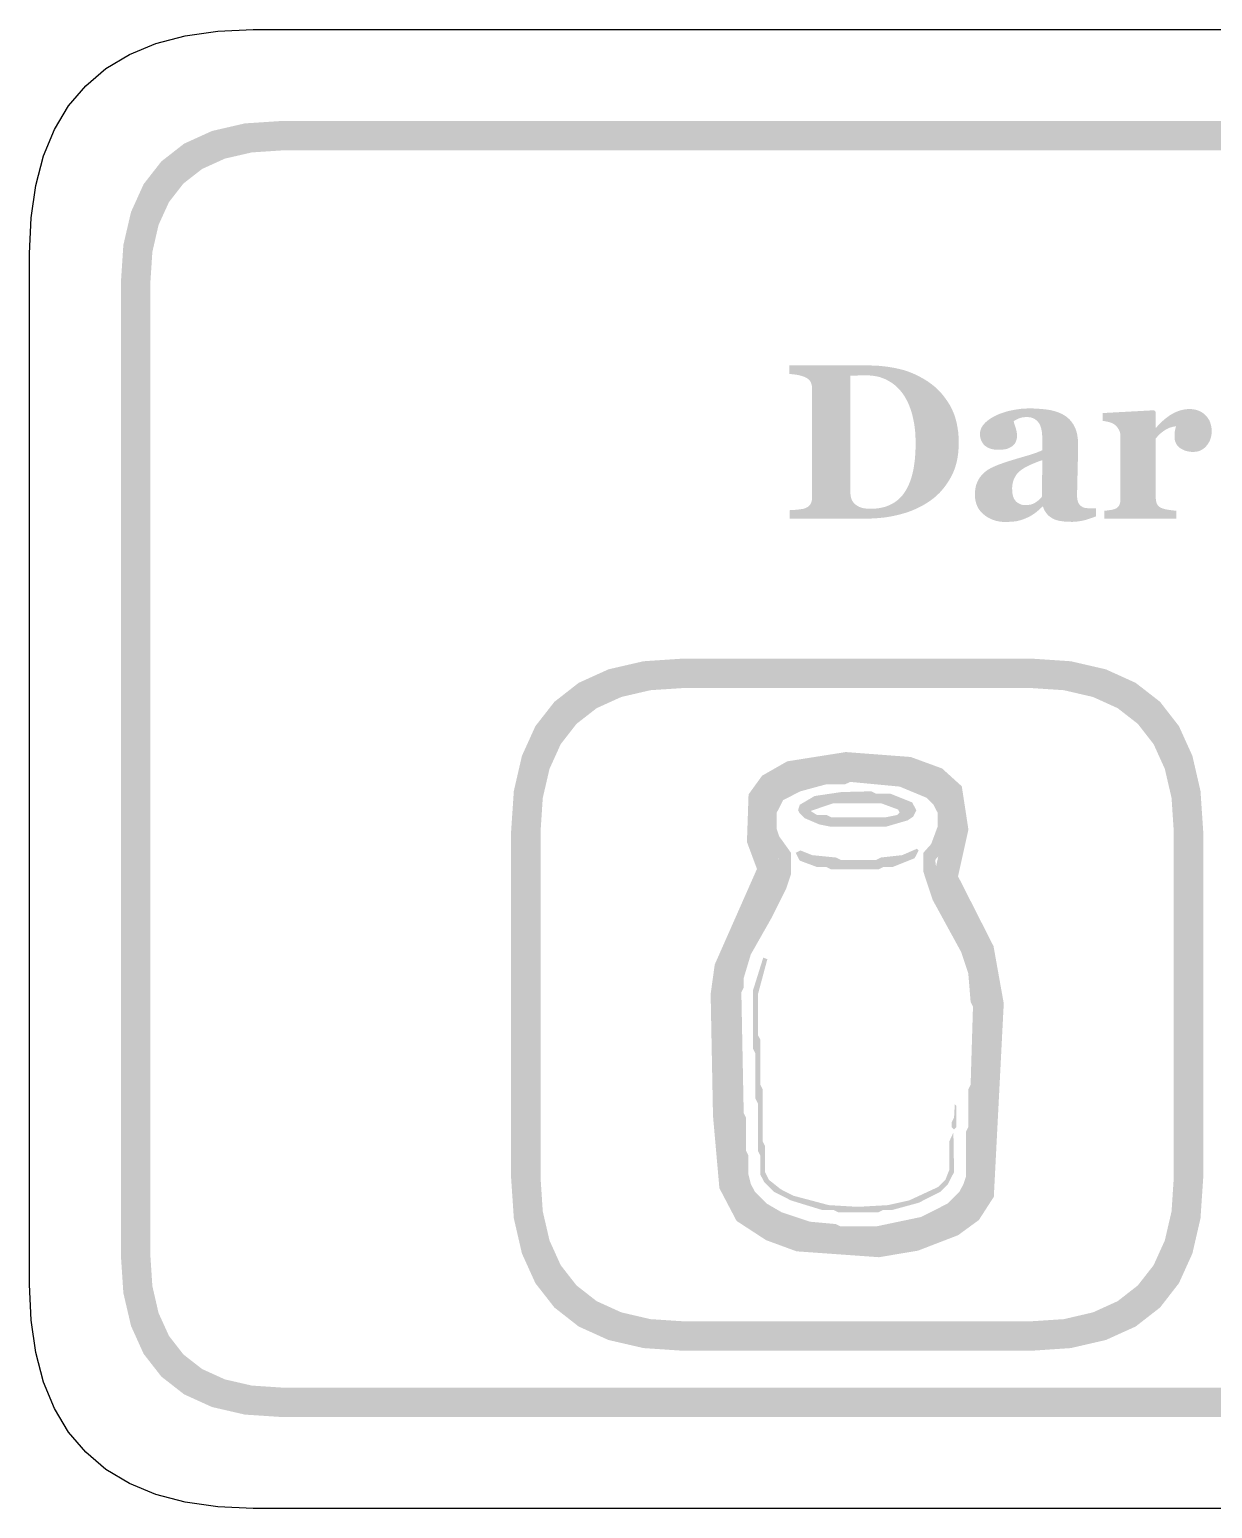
# Model space of a CAD drawing. Header units: millimetres. Extents: x 6 to 297, y 55 to 451.
# Drawn here: x 72.96 to 89.03, y 293.16 to 313.24 of the extents above; entities that cross this region are included whole.
import ezdxf

# ---------------------------------------------------------------- set-up
doc = ezdxf.new("R2010")
doc.units = ezdxf.units.MM
doc.layers.add('CUT', color=1, linetype='Continuous')
doc.layers.add('RASTER', color=7, linetype='Continuous')

msp = doc.modelspace()

# ---------------------------------------------------------------- hatches: boundary and pattern name
at = {"layer": 'RASTER'}
h = msp.add_hatch(color=7, dxfattribs=at)
h.paths.add_polyline_path([(74.2, 309.8), (74.234, 310.316), (74.338, 310.763), (74.509, 311.141), (74.75, 311.45), (75.059, 311.691), (75.438, 311.863), (75.884, 311.966), (76.4, 312), (133.6, 312), (134.116, 311.966), (134.563, 311.863), (134.941, 311.691), (135.25, 311.45), (135.491, 311.141), (135.663, 310.763), (135.766, 310.316), (135.8, 309.8), (135.8, 296.6), (135.766, 296.084), (135.663, 295.638), (135.491, 295.259), (135.25, 294.95), (134.941, 294.709), (134.563, 294.537), (134.116, 294.434), (133.6, 294.4), (76.4, 294.4), (75.884, 294.434), (75.438, 294.537), (75.059, 294.709), (74.75, 294.95), (74.509, 295.259), (74.338, 295.638), (74.234, 296.084), (74.2, 296.6)])
h.paths.add_polyline_path([(74.6, 309.8), (74.6, 296.6), (74.628, 296.178), (74.712, 295.813), (74.853, 295.503), (75.05, 295.25), (75.303, 295.053), (75.613, 294.912), (75.978, 294.828), (76.4, 294.8), (133.6, 294.8), (134.022, 294.828), (134.388, 294.912), (134.697, 295.053), (134.95, 295.25), (135.147, 295.503), (135.288, 295.813), (135.372, 296.178), (135.4, 296.6), (135.4, 309.8), (135.372, 310.222), (135.288, 310.588), (135.147, 310.897), (134.95, 311.15), (134.697, 311.347), (134.388, 311.488), (134.022, 311.572), (133.6, 311.6), (76.4, 311.6), (75.978, 311.572), (75.613, 311.488), (75.303, 311.347), (75.05, 311.15), (74.853, 310.897), (74.712, 310.588), (74.628, 310.222), (74.6, 309.8)], flags=0)
h = msp.add_hatch(color=7, dxfattribs=at)
h.paths.add_polyline_path([(85.155, 308.465), (85.201, 308.432), (85.246, 308.397), (85.288, 308.36), (85.327, 308.32), (85.364, 308.277), (85.399, 308.231), (85.432, 308.183), (85.463, 308.133), (85.49, 308.08), (85.514, 308.024), (85.534, 307.964), (85.551, 307.902), (85.563, 307.838), (85.573, 307.77), (85.578, 307.699), (85.58, 307.625), (85.578, 307.561), (85.573, 307.498), (85.565, 307.437), (85.554, 307.379), (85.539, 307.322), (85.521, 307.268), (85.5, 307.216), (85.475, 307.166), (85.448, 307.118), (85.418, 307.073), (85.387, 307.029), (85.353, 306.988), (85.318, 306.949), (85.28, 306.913), (85.24, 306.878), (85.198, 306.846), (85.153, 306.816), (85.107, 306.788), (85.059, 306.762), (85.01, 306.738), (84.959, 306.715), (84.907, 306.695), (84.853, 306.677), (84.798, 306.661), (84.742, 306.647), (84.685, 306.634), (84.628, 306.624), (84.57, 306.615), (84.511, 306.609), (84.451, 306.604), (84.391, 306.601), (84.33, 306.6), (83.283, 306.6), (83.283, 306.714), (83.295, 306.715), (83.308, 306.715), (83.321, 306.716), (83.336, 306.717), (83.351, 306.718), (83.366, 306.72), (83.383, 306.721), (83.4, 306.723), (83.417, 306.725), (83.432, 306.727), (83.446, 306.729), (83.459, 306.731), (83.47, 306.733), (83.479, 306.736), (83.487, 306.738), (83.494, 306.741), (83.507, 306.746), (83.518, 306.753), (83.529, 306.759), (83.539, 306.766), (83.547, 306.774), (83.555, 306.782), (83.562, 306.791), (83.567, 306.8), (83.572, 306.81), (83.576, 306.82), (83.58, 306.83), (83.583, 306.841), (83.585, 306.853), (83.586, 306.865), (83.587, 306.877), (83.588, 306.89), (83.588, 308.364), (83.587, 308.376), (83.586, 308.388), (83.585, 308.4), (83.583, 308.411), (83.58, 308.422), (83.577, 308.433), (83.573, 308.444), (83.569, 308.454), (83.563, 308.464), (83.557, 308.473), (83.549, 308.482), (83.54, 308.49), (83.53, 308.498), (83.519, 308.506), (83.507, 308.512), (83.494, 308.519), (83.48, 308.525), (83.466, 308.53), (83.451, 308.535), (83.437, 308.54), (83.422, 308.544), (83.407, 308.547), (83.391, 308.55), (83.376, 308.553), (83.361, 308.555), (83.347, 308.557), (83.333, 308.558), (83.321, 308.56), (83.309, 308.561), (83.299, 308.563), (83.289, 308.564), (83.28, 308.564), (83.28, 308.679), (84.386, 308.679), (84.431, 308.678), (84.476, 308.676), (84.522, 308.672), (84.569, 308.667), (84.617, 308.661), (84.666, 308.653), (84.715, 308.644), (84.765, 308.633), (84.816, 308.621), (84.866, 308.606), (84.915, 308.588), (84.964, 308.568), (85.012, 308.546), (85.06, 308.521), (85.108, 308.494), (85.155, 308.465)])
h.paths.add_polyline_path([(84.856, 306.975), (84.874, 307.005), (84.89, 307.036), (84.905, 307.069), (84.918, 307.103), (84.931, 307.139), (84.942, 307.176), (84.952, 307.214), (84.961, 307.254), (84.969, 307.295), (84.975, 307.338), (84.981, 307.382), (84.986, 307.428), (84.989, 307.476), (84.992, 307.524), (84.993, 307.575), (84.994, 307.627), (84.993, 307.678), (84.991, 307.728), (84.988, 307.777), (84.983, 307.824), (84.977, 307.871), (84.969, 307.916), (84.96, 307.96), (84.95, 308.003), (84.938, 308.045), (84.925, 308.085), (84.911, 308.124), (84.896, 308.161), (84.879, 308.196), (84.861, 308.23), (84.842, 308.263), (84.821, 308.293), (84.799, 308.323), (84.776, 308.35), (84.751, 308.376), (84.726, 308.4), (84.699, 308.422), (84.67, 308.443), (84.64, 308.462), (84.609, 308.479), (84.577, 308.495), (84.544, 308.508), (84.51, 308.52), (84.474, 308.529), (84.438, 308.536), (84.4, 308.541), (84.361, 308.544), (84.322, 308.545), (84.308, 308.545), (84.295, 308.545), (84.281, 308.545), (84.267, 308.545), (84.252, 308.544), (84.237, 308.544), (84.221, 308.544), (84.205, 308.543), (84.189, 308.543), (84.175, 308.542), (84.161, 308.542), (84.148, 308.541), (84.136, 308.541), (84.126, 308.54), (84.116, 308.54), (84.108, 308.539), (84.108, 306.962), (84.108, 306.949), (84.109, 306.936), (84.11, 306.924), (84.111, 306.912), (84.113, 306.901), (84.115, 306.89), (84.118, 306.879), (84.122, 306.869), (84.125, 306.859), (84.13, 306.849), (84.135, 306.84), (84.14, 306.831), (84.147, 306.822), (84.154, 306.814), (84.161, 306.806), (84.169, 306.798), (84.178, 306.79), (84.187, 306.783), (84.197, 306.777), (84.207, 306.77), (84.217, 306.765), (84.228, 306.759), (84.24, 306.755), (84.252, 306.75), (84.265, 306.746), (84.278, 306.743), (84.293, 306.74), (84.309, 306.738), (84.325, 306.736), (84.342, 306.734), (84.361, 306.734), (84.38, 306.733), (84.421, 306.734), (84.46, 306.737), (84.498, 306.742), (84.534, 306.749), (84.569, 306.757), (84.602, 306.768), (84.634, 306.78), (84.664, 306.795), (84.693, 306.811), (84.721, 306.829), (84.747, 306.849), (84.772, 306.871), (84.795, 306.894), (84.817, 306.919), (84.837, 306.946), (84.856, 306.975)], flags=0)
h = msp.add_hatch(color=7, dxfattribs=at)
h.paths.add_polyline_path([(87.443, 306.631), (87.427, 306.624), (87.409, 306.617), (87.391, 306.611), (87.373, 306.604), (87.353, 306.598), (87.333, 306.591), (87.312, 306.585), (87.291, 306.579), (87.269, 306.574), (87.246, 306.569), (87.223, 306.565), (87.2, 306.562), (87.177, 306.559), (87.153, 306.558), (87.129, 306.556), (87.105, 306.556), (87.061, 306.557), (87.021, 306.559), (86.983, 306.564), (86.948, 306.569), (86.917, 306.577), (86.888, 306.586), (86.862, 306.597), (86.84, 306.61), (86.819, 306.624), (86.801, 306.639), (86.784, 306.656), (86.768, 306.675), (86.755, 306.694), (86.743, 306.716), (86.732, 306.738), (86.724, 306.763), (86.715, 306.763), (86.703, 306.75), (86.69, 306.739), (86.678, 306.727), (86.666, 306.716), (86.654, 306.706), (86.642, 306.696), (86.631, 306.687), (86.619, 306.678), (86.608, 306.669), (86.596, 306.661), (86.584, 306.653), (86.571, 306.645), (86.559, 306.638), (86.546, 306.631), (86.533, 306.624), (86.52, 306.618), (86.503, 306.61), (86.486, 306.603), (86.469, 306.596), (86.453, 306.59), (86.436, 306.584), (86.42, 306.579), (86.404, 306.574), (86.388, 306.57), (86.371, 306.566), (86.353, 306.563), (86.333, 306.561), (86.311, 306.558), (86.288, 306.557), (86.264, 306.556), (86.237, 306.555), (86.21, 306.555), (86.168, 306.556), (86.128, 306.561), (86.089, 306.569), (86.052, 306.58), (86.017, 306.594), (85.983, 306.611), (85.95, 306.631), (85.92, 306.655), (85.892, 306.681), (85.867, 306.709), (85.846, 306.739), (85.83, 306.772), (85.816, 306.806), (85.807, 306.842), (85.801, 306.88), (85.8, 306.921), (85.8, 306.944), (85.801, 306.967), (85.803, 306.988), (85.806, 307.009), (85.81, 307.029), (85.814, 307.048), (85.82, 307.066), (85.826, 307.083), (85.833, 307.099), (85.84, 307.115), (85.849, 307.13), (85.858, 307.145), (85.867, 307.16), (85.878, 307.174), (85.889, 307.188), (85.901, 307.201), (85.912, 307.212), (85.923, 307.223), (85.936, 307.233), (85.948, 307.243), (85.961, 307.253), (85.974, 307.262), (85.988, 307.27), (86.002, 307.278), (86.017, 307.286), (86.032, 307.293), (86.047, 307.301), (86.063, 307.308), (86.079, 307.315), (86.095, 307.322), (86.112, 307.329), (86.129, 307.335), (86.163, 307.347), (86.198, 307.36), (86.235, 307.372), (86.274, 307.385), (86.315, 307.397), (86.357, 307.41), (86.4, 307.423), (86.446, 307.436), (86.49, 307.449), (86.532, 307.461), (86.57, 307.473), (86.605, 307.485), (86.637, 307.496), (86.666, 307.508), (86.692, 307.518), (86.715, 307.529), (86.715, 307.669), (86.715, 307.679), (86.715, 307.689), (86.714, 307.7), (86.714, 307.712), (86.713, 307.724), (86.712, 307.737), (86.711, 307.751), (86.709, 307.766), (86.708, 307.781), (86.705, 307.795), (86.703, 307.808), (86.7, 307.821), (86.697, 307.834), (86.693, 307.845), (86.689, 307.857), (86.684, 307.867), (86.679, 307.879), (86.673, 307.89), (86.666, 307.9), (86.658, 307.91), (86.65, 307.92), (86.64, 307.929), (86.63, 307.938), (86.62, 307.946), (86.608, 307.954), (86.596, 307.96), (86.583, 307.966), (86.569, 307.97), (86.554, 307.974), (86.538, 307.976), (86.522, 307.978), (86.504, 307.978), (86.488, 307.978), (86.473, 307.977), (86.459, 307.976), (86.445, 307.974), (86.432, 307.971), (86.419, 307.968), (86.408, 307.964), (86.396, 307.96), (86.386, 307.956), (86.376, 307.951), (86.366, 307.946), (86.357, 307.942), (86.349, 307.937), (86.341, 307.932), (86.334, 307.928), (86.327, 307.923), (86.328, 307.915), (86.33, 307.906), (86.332, 307.896), (86.335, 307.886), (86.339, 307.874), (86.343, 307.862), (86.347, 307.848), (86.352, 307.833), (86.357, 307.818), (86.361, 307.804), (86.364, 307.789), (86.367, 307.774), (86.369, 307.76), (86.371, 307.746), (86.372, 307.732), (86.372, 307.718), (86.372, 307.711), (86.371, 307.704), (86.37, 307.697), (86.369, 307.69), (86.367, 307.682), (86.365, 307.673), (86.362, 307.665), (86.359, 307.655), (86.356, 307.646), (86.352, 307.638), (86.348, 307.63), (86.343, 307.622), (86.338, 307.615), (86.333, 307.608), (86.327, 307.602), (86.321, 307.596), (86.312, 307.589), (86.304, 307.582), (86.295, 307.576), (86.285, 307.57), (86.276, 307.565), (86.266, 307.56), (86.256, 307.555), (86.246, 307.551), (86.234, 307.547), (86.222, 307.544), (86.208, 307.541), (86.193, 307.539), (86.176, 307.537), (86.158, 307.536), (86.138, 307.535), (86.117, 307.535), (86.088, 307.535), (86.06, 307.538), (86.034, 307.543), (86.009, 307.549), (85.987, 307.558), (85.967, 307.568), (85.948, 307.58), (85.931, 307.594), (85.917, 307.609), (85.904, 307.626), (85.893, 307.643), (85.884, 307.662), (85.877, 307.682), (85.872, 307.703), (85.869, 307.725), (85.868, 307.748), (85.869, 307.769), (85.872, 307.788), (85.878, 307.808), (85.885, 307.826), (85.894, 307.844), (85.905, 307.862), (85.918, 307.879), (85.934, 307.896), (85.95, 307.912), (85.968, 307.927), (85.986, 307.941), (86.006, 307.955), (86.026, 307.968), (86.047, 307.981), (86.07, 307.992), (86.093, 308.003), (86.116, 308.014), (86.14, 308.024), (86.166, 308.033), (86.192, 308.042), (86.219, 308.051), (86.247, 308.058), (86.275, 308.065), (86.305, 308.071), (86.335, 308.077), (86.364, 308.082), (86.393, 308.086), (86.421, 308.09), (86.448, 308.092), (86.475, 308.094), (86.502, 308.095), (86.528, 308.096), (86.563, 308.095), (86.597, 308.095), (86.631, 308.093), (86.664, 308.091), (86.696, 308.089), (86.728, 308.086), (86.758, 308.083), (86.788, 308.079), (86.818, 308.074), (86.846, 308.068), (86.874, 308.061), (86.901, 308.053), (86.927, 308.044), (86.953, 308.033), (86.978, 308.022), (87.002, 308.009), (87.024, 307.996), (87.045, 307.981), (87.065, 307.964), (87.084, 307.946), (87.101, 307.927), (87.117, 307.906), (87.133, 307.884), (87.146, 307.86), (87.159, 307.835), (87.17, 307.808), (87.179, 307.779), (87.187, 307.748), (87.192, 307.716), (87.197, 307.681), (87.199, 307.645), (87.2, 307.606), (87.2, 307.564), (87.2, 307.52), (87.199, 307.474), (87.198, 307.425), (87.197, 307.375), (87.196, 307.323), (87.195, 307.27), (87.193, 307.214), (87.192, 307.159), (87.19, 307.11), (87.189, 307.065), (87.188, 307.026), (87.188, 306.991), (87.187, 306.961), (87.187, 306.935), (87.187, 306.915), (87.187, 306.899), (87.188, 306.884), (87.19, 306.869), (87.192, 306.856), (87.194, 306.843), (87.198, 306.832), (87.202, 306.821), (87.207, 306.811), (87.212, 306.802), (87.218, 306.793), (87.224, 306.785), (87.232, 306.778), (87.24, 306.771), (87.248, 306.765), (87.257, 306.759), (87.267, 306.754), (87.274, 306.751), (87.282, 306.749), (87.29, 306.746), (87.299, 306.744), (87.31, 306.743), (87.321, 306.742), (87.333, 306.741), (87.346, 306.74), (87.359, 306.739), (87.372, 306.739), (87.384, 306.739), (87.397, 306.738), (87.409, 306.738), (87.421, 306.738), (87.432, 306.738), (87.443, 306.738)])
h.paths.add_polyline_path([(86.715, 307.394), (86.695, 307.387), (86.674, 307.38), (86.654, 307.372), (86.633, 307.364), (86.613, 307.356), (86.593, 307.348), (86.573, 307.339), (86.552, 307.33), (86.533, 307.321), (86.514, 307.312), (86.496, 307.303), (86.479, 307.293), (86.463, 307.284), (86.448, 307.274), (86.434, 307.265), (86.421, 307.255), (86.407, 307.244), (86.395, 307.233), (86.383, 307.221), (86.372, 307.208), (86.362, 307.195), (86.353, 307.18), (86.344, 307.166), (86.336, 307.15), (86.328, 307.134), (86.322, 307.117), (86.317, 307.099), (86.313, 307.081), (86.309, 307.062), (86.307, 307.042), (86.305, 307.021), (86.305, 307), (86.306, 306.972), (86.308, 306.947), (86.312, 306.923), (86.318, 306.901), (86.325, 306.882), (86.334, 306.864), (86.345, 306.848), (86.357, 306.834), (86.37, 306.822), (86.384, 306.812), (86.399, 306.803), (86.415, 306.796), (86.431, 306.79), (86.449, 306.786), (86.466, 306.784), (86.485, 306.783), (86.505, 306.784), (86.524, 306.785), (86.542, 306.788), (86.559, 306.791), (86.575, 306.796), (86.59, 306.802), (86.604, 306.808), (86.618, 306.816), (86.63, 306.825), (86.643, 306.834), (86.655, 306.843), (86.667, 306.853), (86.678, 306.863), (86.689, 306.874), (86.699, 306.886), (86.709, 306.897)], flags=0)
msp.add_hatch(color=7, dxfattribs=at).paths.add_polyline_path([(89.015, 307.785), (89.014, 307.758), (89.011, 307.731), (89.005, 307.705), (88.998, 307.681), (88.988, 307.656), (88.976, 307.633), (88.962, 307.611), (88.946, 307.59), (88.928, 307.57), (88.909, 307.553), (88.888, 307.538), (88.866, 307.526), (88.843, 307.517), (88.818, 307.511), (88.792, 307.507), (88.764, 307.505), (88.738, 307.506), (88.713, 307.509), (88.689, 307.513), (88.666, 307.519), (88.644, 307.526), (88.623, 307.536), (88.603, 307.547), (88.583, 307.559), (88.566, 307.574), (88.551, 307.59), (88.538, 307.607), (88.528, 307.626), (88.52, 307.647), (88.514, 307.67), (88.511, 307.694), (88.51, 307.719), (88.51, 307.732), (88.51, 307.743), (88.511, 307.754), (88.511, 307.765), (88.512, 307.774), (88.514, 307.783), (88.515, 307.791), (88.517, 307.799), (88.519, 307.806), (88.52, 307.813), (88.522, 307.82), (88.524, 307.827), (88.525, 307.833), (88.527, 307.84), (88.529, 307.846), (88.53, 307.852), (88.513, 307.851), (88.496, 307.848), (88.478, 307.844), (88.461, 307.839), (88.443, 307.833), (88.425, 307.825), (88.407, 307.816), (88.388, 307.806), (88.37, 307.794), (88.352, 307.782), (88.334, 307.768), (88.318, 307.754), (88.301, 307.739), (88.286, 307.723), (88.271, 307.706), (88.256, 307.688), (88.256, 306.884), (88.256, 306.872), (88.257, 306.86), (88.258, 306.848), (88.26, 306.837), (88.262, 306.827), (88.265, 306.817), (88.268, 306.808), (88.272, 306.799), (88.277, 306.791), (88.282, 306.783), (88.287, 306.776), (88.294, 306.769), (88.301, 306.763), (88.309, 306.757), (88.317, 306.751), (88.326, 306.746), (88.335, 306.743), (88.345, 306.739), (88.356, 306.735), (88.369, 306.732), (88.382, 306.728), (88.397, 306.725), (88.414, 306.722), (88.431, 306.719), (88.449, 306.717), (88.465, 306.714), (88.48, 306.712), (88.494, 306.711), (88.506, 306.709), (88.517, 306.708), (88.527, 306.707), (88.536, 306.707), (88.536, 306.6), (87.556, 306.6), (87.556, 306.707), (87.565, 306.708), (87.574, 306.709), (87.583, 306.709), (87.593, 306.71), (87.602, 306.711), (87.611, 306.713), (87.621, 306.714), (87.63, 306.715), (87.639, 306.716), (87.648, 306.718), (87.656, 306.719), (87.664, 306.721), (87.672, 306.723), (87.68, 306.725), (87.687, 306.727), (87.694, 306.729), (87.705, 306.733), (87.715, 306.738), (87.725, 306.743), (87.733, 306.749), (87.741, 306.756), (87.747, 306.763), (87.753, 306.771), (87.758, 306.779), (87.762, 306.787), (87.766, 306.797), (87.769, 306.807), (87.771, 306.818), (87.773, 306.829), (87.775, 306.841), (87.775, 306.853), (87.776, 306.867), (87.776, 307.719), (87.775, 307.732), (87.774, 307.745), (87.772, 307.757), (87.769, 307.769), (87.766, 307.781), (87.762, 307.792), (87.757, 307.803), (87.751, 307.814), (87.744, 307.824), (87.738, 307.833), (87.731, 307.843), (87.723, 307.851), (87.716, 307.859), (87.708, 307.867), (87.699, 307.874), (87.691, 307.88), (87.684, 307.885), (87.677, 307.889), (87.669, 307.893), (87.661, 307.896), (87.652, 307.9), (87.643, 307.903), (87.634, 307.907), (87.624, 307.91), (87.614, 307.912), (87.603, 307.915), (87.593, 307.917), (87.582, 307.919), (87.571, 307.921), (87.559, 307.923), (87.547, 307.924), (87.535, 307.926), (87.535, 308.033), (88.234, 308.071), (88.256, 308.049), (88.256, 307.836), (88.262, 307.836), (88.287, 307.865), (88.313, 307.892), (88.34, 307.917), (88.366, 307.941), (88.393, 307.963), (88.421, 307.984), (88.448, 308.003), (88.477, 308.02), (88.505, 308.036), (88.534, 308.049), (88.563, 308.061), (88.592, 308.07), (88.622, 308.077), (88.652, 308.083), (88.683, 308.086), (88.713, 308.087), (88.746, 308.086), (88.778, 308.082), (88.808, 308.075), (88.836, 308.066), (88.863, 308.054), (88.887, 308.039), (88.911, 308.022), (88.932, 308.003), (88.952, 307.981), (88.968, 307.957), (88.983, 307.933), (88.994, 307.906), (89.003, 307.878), (89.01, 307.849), (89.014, 307.818), (89.015, 307.785)])
h = msp.add_hatch(color=7, dxfattribs=at)
h.paths.add_polyline_path([(79.5, 302.35), (79.537, 302.901), (79.647, 303.378), (79.83, 303.782), (80.088, 304.112), (80.418, 304.37), (80.822, 304.553), (81.299, 304.663), (81.85, 304.7), (86.55, 304.7), (87.101, 304.663), (87.578, 304.553), (87.982, 304.37), (88.313, 304.113), (88.57, 303.782), (88.753, 303.378), (88.863, 302.901), (88.9, 302.35), (88.9, 297.65), (88.863, 297.099), (88.753, 296.622), (88.57, 296.218), (88.313, 295.887), (87.982, 295.63), (87.578, 295.447), (87.101, 295.337), (86.55, 295.3), (81.85, 295.3), (81.299, 295.337), (80.822, 295.447), (80.418, 295.63), (80.088, 295.888), (79.83, 296.218), (79.647, 296.622), (79.537, 297.099), (79.5, 297.65)])
h.paths.add_polyline_path([(79.9, 302.35), (79.9, 297.65), (79.93, 297.193), (80.022, 296.797), (80.174, 296.462), (80.388, 296.188), (80.662, 295.974), (80.997, 295.822), (81.393, 295.73), (81.85, 295.7), (86.55, 295.7), (87.007, 295.73), (87.403, 295.822), (87.738, 295.974), (88.012, 296.188), (88.226, 296.462), (88.378, 296.797), (88.47, 297.193), (88.5, 297.65), (88.5, 302.35), (88.47, 302.807), (88.378, 303.203), (88.226, 303.538), (88.012, 303.813), (87.738, 304.026), (87.403, 304.178), (87.007, 304.27), (86.55, 304.3), (81.85, 304.3), (81.393, 304.27), (80.997, 304.178), (80.662, 304.026), (80.388, 303.813), (80.174, 303.538), (80.022, 303.203), (79.93, 302.807), (79.9, 302.35)], flags=0)
h = msp.add_hatch(color=7, dxfattribs=at)
h.paths.add_polyline_path([(84.046, 303.43), (84.928, 303.363), (85.354, 303.207), (85.621, 302.965), (85.711, 302.378), (85.57, 301.743), (86.052, 300.794), (86.191, 300.017), (86.056, 297.391), (85.853, 297.076), (85.571, 296.87), (85.026, 296.66), (84.497, 296.571), (83.376, 296.651), (82.962, 296.803), (82.562, 297.064), (82.329, 297.508), (82.242, 298.489), (82.21, 300.145), (82.266, 300.546), (82.839, 301.843), (82.703, 302.209), (82.725, 302.855), (82.909, 303.109), (83.25, 303.304)])
h.paths.add_polyline_path([(84.059, 303.108), (83.358, 302.997), (83.128, 302.865), (83.042, 302.746), (83.025, 302.262), (83.185, 301.832), (82.576, 300.457), (82.53, 300.126), (82.562, 298.507), (82.642, 297.6), (82.807, 297.286), (83.107, 297.091), (83.444, 296.967), (84.481, 296.893), (84.941, 296.971), (85.417, 297.153), (85.616, 297.3), (85.741, 297.492), (85.869, 299.997), (85.745, 300.691), (85.232, 301.701), (85.386, 302.389), (85.322, 302.804), (85.185, 302.928), (84.859, 303.047), (84.059, 303.108)], flags=0)
h = msp.add_hatch(color=7, dxfattribs=at)
h.paths.add_polyline_path([(83.856, 303.176), (84.521, 303.186), (84.585, 303.154), (84.714, 303.154), (85.067, 303.058), (85.301, 302.939), (85.366, 302.874), (85.452, 302.704), (85.484, 302.48), (85.452, 302.415), (85.452, 302.255), (85.366, 302.085), (85.26, 301.966), (85.292, 301.709), (85.475, 301.314), (85.838, 300.649), (85.934, 300.2), (85.934, 299.172), (85.902, 299.108), (85.902, 298.434), (85.87, 298.37), (85.87, 297.695), (85.838, 297.535), (85.751, 297.365), (85.526, 297.14), (85.067, 296.925), (84.65, 296.828), (84.425, 296.828), (84.361, 296.796), (84.039, 296.796), (83.975, 296.828), (83.558, 296.86), (83.237, 296.957), (82.874, 297.14), (82.681, 297.332), (82.595, 297.503), (82.53, 297.759), (82.498, 298.723), (82.466, 298.787), (82.466, 300.296), (82.595, 300.746), (83.076, 301.645), (83.14, 301.869), (83.131, 301.988), (83.034, 302.085), (82.948, 302.255), (82.916, 302.608), (83.034, 302.874), (83.163, 302.971), (83.526, 303.122)])
h.paths.add_polyline_path([(84.104, 303.025), (84.039, 302.993), (83.783, 302.993), (83.429, 302.897), (83.195, 302.778), (83.108, 302.608), (83.108, 302.383), (83.14, 302.287), (83.301, 302.062), (83.301, 301.773), (83.237, 301.58), (83.034, 301.173), (82.755, 300.681), (82.659, 300.36), (82.659, 300.232), (82.627, 300.168), (82.659, 298.53), (82.691, 298.466), (82.691, 298.016), (82.723, 297.952), (82.723, 297.695), (82.755, 297.567), (82.81, 297.461), (82.97, 297.3), (83.173, 297.182), (83.558, 297.053), (83.911, 297.021), (83.975, 296.989), (84.457, 296.989), (85.067, 297.117), (85.43, 297.3), (85.59, 297.461), (85.645, 297.567), (85.677, 297.663), (85.677, 298.273), (85.709, 298.337), (85.709, 298.851), (85.741, 298.915), (85.773, 299.975), (85.741, 300.039), (85.709, 300.425), (85.613, 300.714), (85.227, 301.42), (85.099, 301.805), (85.099, 302.062), (85.205, 302.181), (85.292, 302.415), (85.292, 302.608), (85.237, 302.714), (85.141, 302.81), (84.778, 302.961)], flags=0)
h.paths.add_polyline_path([(83.985, 302.887), (84.393, 302.897), (84.457, 302.865), (84.65, 302.865), (84.948, 302.746), (85.003, 302.64), (84.961, 302.553), (84.884, 302.502), (84.585, 302.415), (83.847, 302.415), (83.686, 302.447), (83.484, 302.534), (83.42, 302.598), (83.397, 302.64), (83.42, 302.714), (83.622, 302.833)], flags=0)
h.paths.add_polyline_path([(83.879, 302.736), (83.567, 302.63), (83.654, 302.576), (83.783, 302.576), (83.847, 302.544), (84.585, 302.544), (84.746, 302.576), (84.778, 302.608), (84.755, 302.65), (84.521, 302.736)], flags=0)
h.paths.add_polyline_path([(85.012, 302.117), (85.035, 302.094), (84.98, 301.988), (84.682, 301.869), (84.553, 301.869), (84.489, 301.837), (83.847, 301.837), (83.783, 301.869), (83.654, 301.869), (83.42, 301.956), (83.365, 302.062), (83.429, 302.094), (83.59, 302.03), (83.911, 301.998), (83.975, 301.966), (84.457, 301.966), (84.521, 301.998), (84.81, 302.03)], flags=0)
h.paths.add_polyline_path([(82.925, 300.64), (82.98, 300.617), (82.851, 300.136), (82.851, 299.59), (82.884, 299.525), (82.884, 298.915), (82.916, 298.851), (82.916, 298.145), (82.948, 298.081), (82.948, 297.727), (83.002, 297.621), (83.163, 297.493), (83.333, 297.406), (83.815, 297.278), (84.21, 297.255), (84.617, 297.278), (84.906, 297.342), (85.301, 297.525), (85.398, 297.621), (85.452, 297.759), (85.452, 298.145), (85.507, 298.264), (85.516, 297.727), (85.43, 297.557), (85.333, 297.461), (85.035, 297.31), (84.682, 297.214), (84.553, 297.214), (84.489, 297.182), (83.943, 297.182), (83.879, 297.214), (83.718, 297.214), (83.301, 297.342), (83.067, 297.461), (82.938, 297.589), (82.884, 297.695), (82.884, 297.952), (82.851, 298.016), (82.851, 298.659), (82.819, 298.723), (82.819, 299.333), (82.787, 299.397), (82.787, 300.2)], flags=0)
h.paths.add_polyline_path([(85.526, 298.649), (85.549, 298.626), (85.549, 298.337), (85.516, 298.305), (85.484, 298.337), (85.484, 298.402), (85.516, 298.466)], flags=0)

# ---------------------------------------------------------------- linework, layer by layer
at = {"layer": 'CUT'}
msp.add_lwpolyline([(134.001, 293.16), (75.999, 293.16), (75.517, 293.181), (75.075, 293.244), (74.675, 293.349), (74.315, 293.497), (73.997, 293.688), (73.722, 293.922), (73.488, 294.197), (73.297, 294.515), (73.149, 294.875), (73.044, 295.275), (72.981, 295.717), (72.96, 296.199), (72.96, 310.201), (72.981, 310.683), (73.044, 311.125), (73.149, 311.525), (73.297, 311.885), (73.488, 312.203), (73.722, 312.478), (73.997, 312.712), (74.315, 312.903), (74.675, 313.051), (75.075, 313.156), (75.517, 313.219), (75.999, 313.24), (134.001, 313.24)], dxfattribs=at)

doc.saveas('drawing.dxf')
